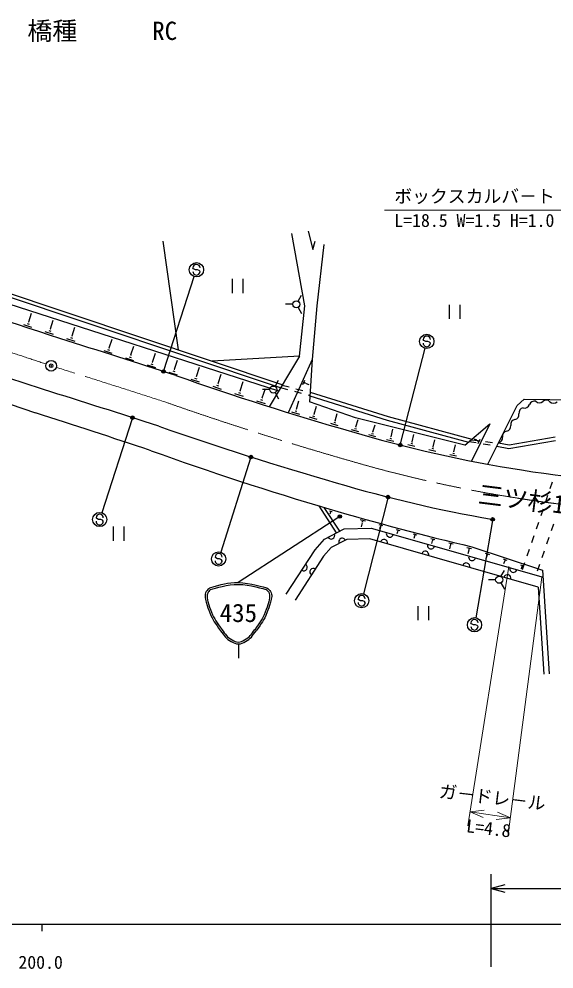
# Model space of a CAD drawing. Units: millimetres, scale not verified. Extents: x 0 to 700000, y -47500 to 447500.
# Drawn here: x 264815 to 339827, y 198715 to 331941 of the extents above; entities that cross this region are included whole.
import ezdxf
from ezdxf.enums import TextEntityAlignment as Align

# ---------------------------------------------------------------- set-up
doc = ezdxf.new("R2010")
doc.units = ezdxf.units.MM
doc.header["$LTSCALE"] = 1000
doc.header["$PDMODE"] = 32
doc.header["$PDSIZE"] = 500
doc.linetypes.add('CHAIN', pattern=[18.5, 12, -1.5, 3.5, -1.5])
doc.layers.add('作業ﾚｲﾔ1', color=7, linetype='Continuous', lineweight=25)
doc.layers.add('作業ﾚｲﾔ3', color=7, linetype='Continuous', lineweight=13)
doc.styles.add('@ＭＳ ゴシック', font='')
doc.styles.add('ＭＳ ゴシック', font='')
doc.styles.get('@ＭＳ ゴシック').set_extended_font_data('@MS Gothic')
doc.styles.get('ＭＳ ゴシック').set_extended_font_data('MS Gothic')

msp = doc.modelspace()

# ---------------------------------------------------------------- linework, layer by layer
at = {"layer": '作業ﾚｲﾔ1'}
for p, q in [((214385, 307783), (301213, 279785)), ((304914, 291721), (303067, 301854)), ((305363, 302204), (306012, 299608)), ((284967, 300799), (287112, 285545)), ((306012, 299608), (306361, 300806)), ((307559, 300307), (306561, 291721)), ((285114, 282648), (289387, 295823)), ((289300, 296914), (289201, 297032)), ((289545, 296775), (289300, 296914)), ((289846, 296773), (289545, 296775)), ((290091, 296661), (289846, 296773)), ((290197, 296525), (290091, 296661)), ((301472, 280216), (258935, 294441)), ((301736, 280655), (259091, 294916)), ((294718, 295488), (294718, 293488)), ((296218, 295488), (296218, 293488)), ((303945, 292360), (304445, 293226)), ((303195, 291927), (302195, 291927)), ((325106, 291874), (325106, 289874)), ((326606, 291874), (326606, 289874)), ((266174, 289472), (266570, 290693)), ((303945, 291494), (304445, 290628)), ((304142, 284666), (304914, 291721)), ((306561, 291721), (305912, 284184)), ((265941, 289235), (266224, 289143)), ((266139, 289483), (266210, 289460)), ((269210, 288489), (269607, 289714)), ((265425, 289089), (266556, 288723)), ((268459, 288106), (269592, 287739)), ((268976, 288251), (269259, 288160)), ((269174, 288500), (269245, 288477)), ((272247, 287505), (272646, 288734)), ((271495, 287122), (272631, 286754)), ((272013, 287267), (272297, 287175)), ((272212, 287517), (272283, 287494)), ((277450, 285815), (277856, 287054)), ((321593, 286870), (321494, 286988)), ((321838, 286730), (321593, 286870)), ((322139, 286728), (321838, 286730)), ((322384, 286616), (322139, 286728)), ((322490, 286480), (322384, 286616)), ((276693, 285431), (277834, 285057)), ((277214, 285576), (277499, 285483)), ((277415, 285826), (277486, 285803)), ((280498, 284821), (280907, 286070)), ((318316, 272341), (321741, 285760)), ((279736, 284435), (280884, 284059)), ((280260, 284581), (280547, 284487)), ((280462, 284833), (280534, 284809)), ((283516, 283837), (283588, 283813)), ((283552, 283825), (283964, 285084)), ((286613, 282826), (287029, 284096)), ((304142, 284666), (291910, 283941)), ((304142, 284666), (299888, 277575)), ((305912, 284184), (302576, 276732)), ((305912, 284184), (305561, 278260)), ((282786, 283436), (283940, 283059)), ((283313, 283583), (283602, 283489)), ((286373, 282584), (286663, 282489)), ((286577, 282838), (286650, 282815)), ((289681, 281826), (290100, 283106)), ((285843, 282436), (287004, 282056)), ((288906, 281433), (290074, 281051)), ((289440, 281582), (289732, 281486)), ((289645, 281838), (289718, 281814)), ((292756, 280823), (293178, 282113)), ((295837, 279818), (296263, 281118)), ((300720, 280405), (301220, 281271)), ((304609, 280661), (304899, 281308)), ((291976, 280428), (293151, 280044)), ((292513, 280578), (292806, 280481)), ((292719, 280835), (292792, 280811)), ((295800, 279830), (295874, 279806)), ((298925, 278811), (299354, 280121)), ((299970, 279972), (298970, 279972)), ((301501, 280264), (302466, 280004)), ((301707, 280607), (302673, 280349)), ((303639, 280091), (304605, 279832)), ((304879, 280831), (304952, 280993)), ((305068, 280819), (305086, 280860)), ((305077, 280839), (305469, 280664)), ((260149, 279085), (267113, 276711)), ((295053, 279421), (296235, 279034)), ((295593, 279571), (295888, 279475)), ((298680, 278563), (298977, 278465)), ((298888, 278823), (298963, 278799)), ((300720, 279539), (301220, 278673)), ((303432, 279744), (304398, 279484)), ((305363, 279224), (305614, 279157)), ((305571, 279574), (305638, 279556)), ((305611, 279099), (316420, 275695)), ((305641, 279614), (316560, 276175)), ((334645, 277737), (335622, 278648)), ((335622, 278648), (359895, 278311)), ((298137, 278411), (299325, 278022)), ((303701, 277256), (303769, 277236)), ((303735, 277246), (304070, 278382)), ((311982, 276008), (305561, 278260)), ((306187, 276523), (306522, 277658)), ((330544, 269509), (334645, 277737)), ((280689, 275882), (276438, 262700)), ((303026, 276860), (304121, 276537)), ((303518, 277013), (303791, 276932)), ((305478, 276137), (306573, 275814)), ((305970, 276290), (306243, 276209)), ((306153, 276533), (306221, 276513)), ((309138, 275611), (309440, 276635)), ((327309, 272173), (311982, 276008)), ((316560, 276175), (328297, 273014)), ((308478, 275252), (309497, 274951)), ((308935, 275394), (309190, 275319)), ((309106, 275621), (309170, 275602)), ((311859, 274531), (312114, 274456)), ((312030, 274758), (312094, 274739)), ((312062, 274749), (312364, 275772)), ((314447, 274024), (314746, 275037)), ((316420, 275695), (327835, 272620)), ((327309, 272173), (330834, 275173)), ((330834, 275173), (328239, 269947)), ((311402, 274389), (312421, 274088)), ((313811, 273678), (314793, 273389)), ((314252, 273815), (314497, 273743)), ((314416, 274033), (314478, 274015)), ((316792, 273138), (317050, 273078)), ((316949, 273373), (317014, 273358)), ((316981, 273365), (317228, 274416)), ((319941, 272658), (320181, 273677)), ((333520, 272206), (339985, 273344)), ((316345, 272972), (317375, 272729)), ((319318, 272272), (320327, 272035)), ((319756, 272436), (320008, 272376)), ((319910, 272665), (319973, 272651)), ((322849, 271963), (322911, 271948)), ((322880, 271956), (323112, 272943)), ((325798, 271258), (326023, 272215)), ((327914, 272687), (328903, 272537)), ((328219, 272947), (329210, 272816)), ((329019, 272856), (328670, 273029)), ((329009, 272837), (329028, 272875)), ((329135, 272702), (329212, 272857)), ((329174, 272393), (329482, 273012)), ((329891, 272386), (330880, 272235)), ((330201, 272686), (331193, 272555)), ((331804, 272037), (333514, 271698)), ((332035, 272501), (333520, 272206)), ((333514, 271698), (340016, 272841)), ((322270, 271578), (323258, 271346)), ((322699, 271738), (322945, 271680)), ((325201, 270889), (326168, 270661)), ((325621, 271045), (325862, 270988)), ((325768, 271265), (325828, 271251)), ((297293, 270373), (293101, 257172)), ((339584, 267010), (339261, 266064)), ((316522, 264749), (313106, 251326)), ((338938, 265117), (338615, 264171)), ((306835, 263665), (309304, 259879)), ((307576, 263443), (309750, 260111)), ((308345, 262970), (308713, 262867)), ((308478, 262734), (308413, 262503)), ((308458, 262839), (308550, 262814)), ((308466, 262738), (308489, 262731)), ((338292, 263224), (337969, 262278)), ((275736, 261889), (275636, 262007)), ((275981, 261750), (275736, 261889)), ((276281, 261747), (275981, 261750)), ((276527, 261635), (276281, 261747)), ((276632, 261499), (276527, 261635)), ((309676, 262097), (295565, 252905)), ((312647, 261773), (313409, 261561)), ((312922, 261286), (312770, 260739)), ((312880, 261503), (313070, 261450)), ((312898, 261293), (312946, 261279)), ((331197, 261623), (328847, 247974)), ((337646, 261332), (337323, 260385)), ((278030, 260754), (278030, 258754)), ((279530, 260754), (279530, 258754)), ((307635, 259010), (310416, 260457)), ((310416, 260457), (314191, 260525)), ((314191, 260525), (338292, 253652)), ((315279, 261040), (315782, 260901)), ((315460, 260719), (315384, 260445)), ((315433, 260862), (315558, 260827)), ((315445, 260723), (315476, 260715)), ((317709, 260364), (318220, 260222)), ((317894, 260038), (317814, 259752)), ((317865, 260183), (317993, 260148)), ((317878, 260042), (317910, 260033)), ((339747, 261115), (339424, 260168)), ((306324, 257495), (307635, 259010)), ((310795, 258964), (308582, 257812)), ((313995, 259021), (310795, 258964)), ((337627, 252282), (313995, 259021)), ((320070, 259725), (320600, 259593)), ((320269, 259394), (320189, 259074)), ((320236, 259543), (320368, 259510)), ((320252, 259398), (320285, 259390)), ((322545, 259106), (323116, 258964)), ((322759, 258749), (322664, 258369)), ((322723, 258910), (322866, 258874)), ((322741, 258754), (322777, 258745)), ((325061, 258477), (325673, 258324)), ((337000, 259439), (336677, 258492)), ((339101, 259222), (338778, 258276)), ((302277, 251278), (306324, 257495)), ((308582, 257812), (307525, 256591)), ((325290, 258094), (325180, 257651)), ((325252, 258267), (325405, 258228)), ((325271, 258099), (325310, 258090)), ((327618, 257838), (328272, 257674)), ((327864, 257429), (327737, 256922)), ((327823, 257613), (327986, 257572)), ((327843, 257434), (327884, 257424)), ((328318, 257920), (338229, 254650)), ((336354, 257546), (336031, 256600)), ((338455, 257329), (338132, 256383)), ((292403, 256360), (292303, 256478)), ((292648, 256220), (292403, 256360)), ((292948, 256218), (292648, 256220)), ((293194, 256106), (292948, 256218)), ((293299, 255970), (293194, 256106)), ((307525, 256591), (303534, 250460)), ((330193, 257038), (330790, 256841)), ((330393, 256641), (330258, 256232)), ((330368, 256815), (330517, 256766)), ((330374, 256647), (330412, 256635)), ((332683, 256217), (333230, 256036)), ((332867, 255853), (332756, 255519)), ((332843, 256012), (332980, 255967)), ((332850, 255859), (332884, 255848)), ((332395, 253737), (332895, 254603)), ((335124, 255411), (335620, 255248)), ((335290, 255081), (335204, 254821)), ((335269, 255226), (335393, 255185)), ((335275, 255086), (335306, 255076)), ((335708, 255653), (335385, 254707)), ((337809, 255436), (337486, 254490)), ((338229, 254650), (339143, 240089)), ((331645, 253304), (330645, 253304)), ((332395, 252871), (332895, 252005)), ((337627, 252282), (338395, 240042)), ((312464, 250498), (312365, 250616)), ((312709, 250358), (312464, 250498)), ((313010, 250356), (312709, 250358)), ((313255, 250244), (313010, 250356)), ((313361, 250108), (313255, 250244)), ((320731, 249621), (320731, 247621)), ((322231, 249621), (322231, 247621)), ((328282, 247129), (328183, 247247)), ((328527, 246989), (328282, 247129)), ((328828, 246987), (328527, 246989)), ((329073, 246875), (328828, 246987)), ((329179, 246739), (329073, 246875)), ((295573, 244300), (295573, 242300)), ((40000, 205000), (579000, 205000)), ((268000, 205000), (268000, 204000))]:
    msp.add_line(p, q, dxfattribs=at)
at = {"layer": '作業ﾚｲﾔ1', "lineweight": 13}
for p, q in [((316059, 305115), (342059, 305115)), ((333515, 255166), (327756, 218777)), ((338101, 253658), (333469, 217954)), ((330054, 220989), (328068, 220752)), ((328068, 220752), (333726, 219937)), ((328068, 220752), (329907, 219964)), ((331740, 219700), (333726, 219937)), ((333726, 219937), (331888, 220725))]:
    msp.add_line(p, q, dxfattribs=at)
at = {"layer": '作業ﾚｲﾔ1'}
for centre, radius in [((289695, 296774), 1000), ((303695, 291927), 500), ((321989, 286729), 1000), ((269324, 283310), 750), ((285067, 282506), 150), ((285067, 282506), 120), ((285067, 282506), 90), ((285067, 282506), 60), ((285067, 282506), 30), ((300470, 279972), 500), ((280735, 276024), 150), ((280735, 276024), 120), ((280735, 276024), 90), ((280735, 276024), 60), ((280735, 276024), 30), ((318278, 272195), 150), ((318278, 272195), 120), ((318278, 272195), 90), ((318278, 272195), 60), ((318278, 272195), 30), ((297338, 270516), 150), ((297338, 270516), 120), ((297338, 270516), 90), ((297338, 270516), 60), ((297338, 270516), 30), ((316559, 264894), 150), ((316559, 264894), 120), ((316559, 264894), 90), ((316559, 264894), 60), ((316559, 264894), 30), ((276131, 261748), 1000), ((309801, 262179), 150), ((309801, 262179), 120), ((309801, 262179), 90), ((309801, 262179), 60), ((309801, 262179), 30), ((331222, 261771), 150), ((331222, 261771), 120), ((331222, 261771), 90), ((331222, 261771), 60), ((331222, 261771), 30), ((292798, 256219), 1000), ((332145, 253304), 500), ((312859, 250357), 1000), ((328677, 246988), 1000)]:
    msp.add_circle(centre, radius, dxfattribs=at)
for centre, radius, start, end in [((289701, 297029), 500, 359.55488, 179.55488), ((289697, 296529), 500, 179.55488, 359.55488), ((-130728, -910654), 1263203, 71.47793, 72.61301), ((-104163, -917501), 1261553, 71.94621, 72.7208), ((321990, 286484), 500, 179.55488, 359.55488), ((321994, 286984), 500, 359.55488, 179.55488), ((-130728, -910654), 1255703, 71.47421, 71.69401), ((436837, 709778), 453380, 250.67547, 253.94013), ((-104163, -917501), 1254053, 71.94999, 72.72452), ((338749, 277756), 725, 44.57991, 131.78555), ((335634, 276693), 725, 101.20165, 188.40729), ((335694, 278101), 725, 253.9289, 341.13454), ((337066, 277632), 725, 73.9289, 161.13454), ((337783, 278837), 725, 224.57991, 311.78555), ((339782, 278774), 725, 224.57991, 311.78555), ((-98605, -867897), 1201614, 71.46725, 72.28057), ((334199, 276481), 725, 281.20165, 8.40729), ((436837, 709778), 460880, 250.68587, 253.93616), ((333047, 274847), 725, 281.20165, 8.40729), ((334481, 275059), 725, 101.20165, 188.40729), ((363546, 449526), 183017, 253.44965, 261.11661), ((331894, 273212), 725, 281.20165, 8.40729), ((333328, 273424), 725, 101.20165, 188.40729), ((439454, 706115), 461898, 250.24385, 253.50032), ((360034, 422728), 156000, 260.87147, 279.49382), ((363546, 449526), 190517, 253.45936, 260.18654), ((276136, 262003), 500, 359.55488, 179.55488), ((423625, 657767), 411048, 253.70181, 256.59326), ((276133, 261503), 500, 179.55488, 359.55488), ((316811, 259778), 500, 164.083, 344.083), ((308591, 259508), 500, 207.4891, 27.4891), ((310151, 258629), 500, 27.4891, 207.4891), ((315989, 258452), 500, 344.083, 164.083), ((321759, 256807), 500, 344.083, 164.083), ((322581, 258132), 500, 164.083, 344.083), ((292799, 255974), 500, 179.55488, 359.55488), ((292803, 256474), 500, 359.55488, 179.55488), ((328351, 256487), 500, 164.083, 344.083), ((304732, 255050), 500, 236.93953, 56.93953), ((306098, 254399), 500, 56.93953, 236.93953), ((327529, 255162), 500, 344.083, 164.083), ((334121, 254842), 500, 164.083, 344.083), ((333299, 253516), 500, 344.083, 164.083), ((312865, 250612), 500, 359.55488, 179.55488), ((312861, 250112), 500, 179.55488, 359.55488), ((328679, 246743), 500, 179.55488, 359.55488), ((328683, 247243), 500, 359.55488, 179.55488)]:
    msp.add_arc(centre, radius, start, end, dxfattribs=at)
at = {"layer": '作業ﾚｲﾔ1', "linetype": 'CHAIN', "lineweight": 13}
for centre, radius, start, end in [((-130728, -910654), 1259203, 71.51008, 72.61351), ((-104163, -917501), 1257553, 71.94823, 72.68861), ((436837, 709778), 457380, 250.68105, 253.93799), ((363546, 449526), 187017, 253.45491, 261.11399), ((360034, 422728), 160000, 260.87453, 272.06503)]:
    msp.add_arc(centre, radius, start, end, dxfattribs=at)
at = {"layer": '作業ﾚｲﾔ1'}
for points, knots in [([(291573, 252157), (291337, 252010), (291225, 251888), (291073, 251657), (290753, 251167), (290939, 250732), (291073, 250157)], [0, 0, 0, 0, 1, 1, 1, 2, 2, 2, 2]), ([(291667, 251922), (291612, 251874), (291434, 251717), (291323, 251553), (291036, 251127), (291256, 250415), (291311, 250236)], [0, 0, 0, 0, 1, 1, 1, 2, 2, 2, 2]), ([(291573, 252157), (293273, 252686), (293984, 252912), (295573, 252905), (297163, 252899), (299335, 252230), (299573, 252157)], [0, 0, 0, 0, 1, 1, 1, 2, 2, 2, 2]), ([(291671, 251918), (292408, 252148), (294022, 252651), (295573, 252651), (297124, 252651), (299237, 251999), (299475, 251925)], [0, 0, 0, 0, 1, 1, 1, 2, 2, 2, 2]), ([(299477, 251925), (299533, 251877), (299713, 251718), (299823, 251553), (300112, 251126), (299891, 250413), (299836, 250234)], [0, 0, 0, 0, 1, 1, 1, 2, 2, 2, 2]), ([(299573, 252157), (299810, 252010), (299922, 251888), (300073, 251657), (300394, 251167), (300208, 250732), (300073, 250157)], [0, 0, 0, 0, 1, 1, 1, 2, 2, 2, 2]), ([(291073, 250157), (291254, 249458), (291341, 249229), (291573, 248657), (292002, 247602), (292311, 247248), (293073, 246157)], [0, 0, 0, 0, 1, 1, 1, 2, 2, 2, 2]), ([(291311, 250236), (291488, 249549), (291574, 249324), (291802, 248762), (292226, 247717), (292533, 247366), (293288, 246286)], [0, 0, 0, 0, 1, 1, 1, 2, 2, 2, 2]), ([(299836, 250236), (299659, 249549), (299573, 249324), (299345, 248762), (298921, 247717), (298614, 247366), (297859, 246286)], [0, 0, 0, 0, 1, 1, 1, 2, 2, 2, 2]), ([(300073, 250157), (299893, 249458), (299806, 249229), (299573, 248657), (299145, 247602), (298836, 247248), (298073, 246157)], [0, 0, 0, 0, 1, 1, 1, 2, 2, 2, 2]), ([(293073, 246157), (293623, 245431), (293833, 245028), (294573, 244657), (294944, 244471), (295159, 244301), (295573, 244301), (295988, 244301), (296203, 244471), (296573, 244657), (297314, 245028), (297524, 245431), (298073, 246157)], [0, 0, 0, 0, 1, 1, 1, 2, 2, 2, 3, 3, 3, 4, 4, 4, 4]), ([(293250, 246334), (293785, 245627), (293985, 245227), (294710, 244874), (295032, 244717), (295216, 244566), (295573, 244566), (295931, 244566), (296115, 244717), (296436, 244874), (297162, 245227), (297362, 245627), (297897, 246334)], [0, 0, 0, 0, 1, 1, 1, 2, 2, 2, 3, 3, 3, 4, 4, 4, 4])]:
    msp.add_open_spline(points, degree=3, knots=knots, dxfattribs=at)
for p in [(269324, 283310), (285067, 282506), (280735, 276024), (318278, 272195), (297338, 270516), (316559, 264894), (309801, 262179), (331222, 261771)]:
    msp.add_point(p, dxfattribs=at)
at = {"layer": '作業ﾚｲﾔ3', "lineweight": 25}
for p, q in [((331000, 199000), (331000, 212000)), ((332932, 210518), (331000, 210000)), ((331000, 210000), (543300, 210000)), ((331000, 210000), (332932, 209482))]:
    msp.add_line(p, q, dxfattribs=at)

# ---------------------------------------------------------------- texts
at = {"layer": '作業ﾚｲﾔ1', "style": 'ＭＳ ゴシック'}
msp.add_text('ボックスカルバ－ト', height=1833, dxfattribs=at).set_placement((317434, 305615), align=Align.BOTTOM_LEFT)
msp.add_text('L=18.5 W=1.5 H=1.0', height=1833, dxfattribs=at).set_placement((317434, 304615), align=Align.TOP_LEFT)
msp.add_text('三ツ杉1号B橋', height=2566, rotation=352.871, dxfattribs=at).set_placement((339656, 264031), align=Align.MIDDLE_CENTER)
msp.add_text('435', height=2566, dxfattribs=at).set_placement((295573, 248657), align=Align.MIDDLE_CENTER)
msp.add_text('ガ－ドレ－ル', height=1833, rotation=353.072, dxfattribs=at).set_placement((331018, 221337), align=Align.BOTTOM_CENTER)
at = {"layer": '作業ﾚｲﾔ1', "style": '@ＭＳ ゴシック'}
msp.add_text('L=4.8', height=1833, rotation=353.072, dxfattribs=at).set_placement((330777, 219352), align=Align.TOP_CENTER)
at = {"layer": '作業ﾚｲﾔ1', "style": 'ＭＳ ゴシック'}
msp.add_text('200.0', height=1833, dxfattribs=at).set_placement((267844, 198195), align=Align.BOTTOM_CENTER)
at = {"layer": '作業ﾚｲﾔ3', "style": 'ＭＳ ゴシック'}
msp.add_text('橋種\u3000\u3000\u3000RC', height=2566, dxfattribs=at).set_placement((265985, 328231), align=Align.BOTTOM_LEFT)

doc.saveas('drawing.dxf')
